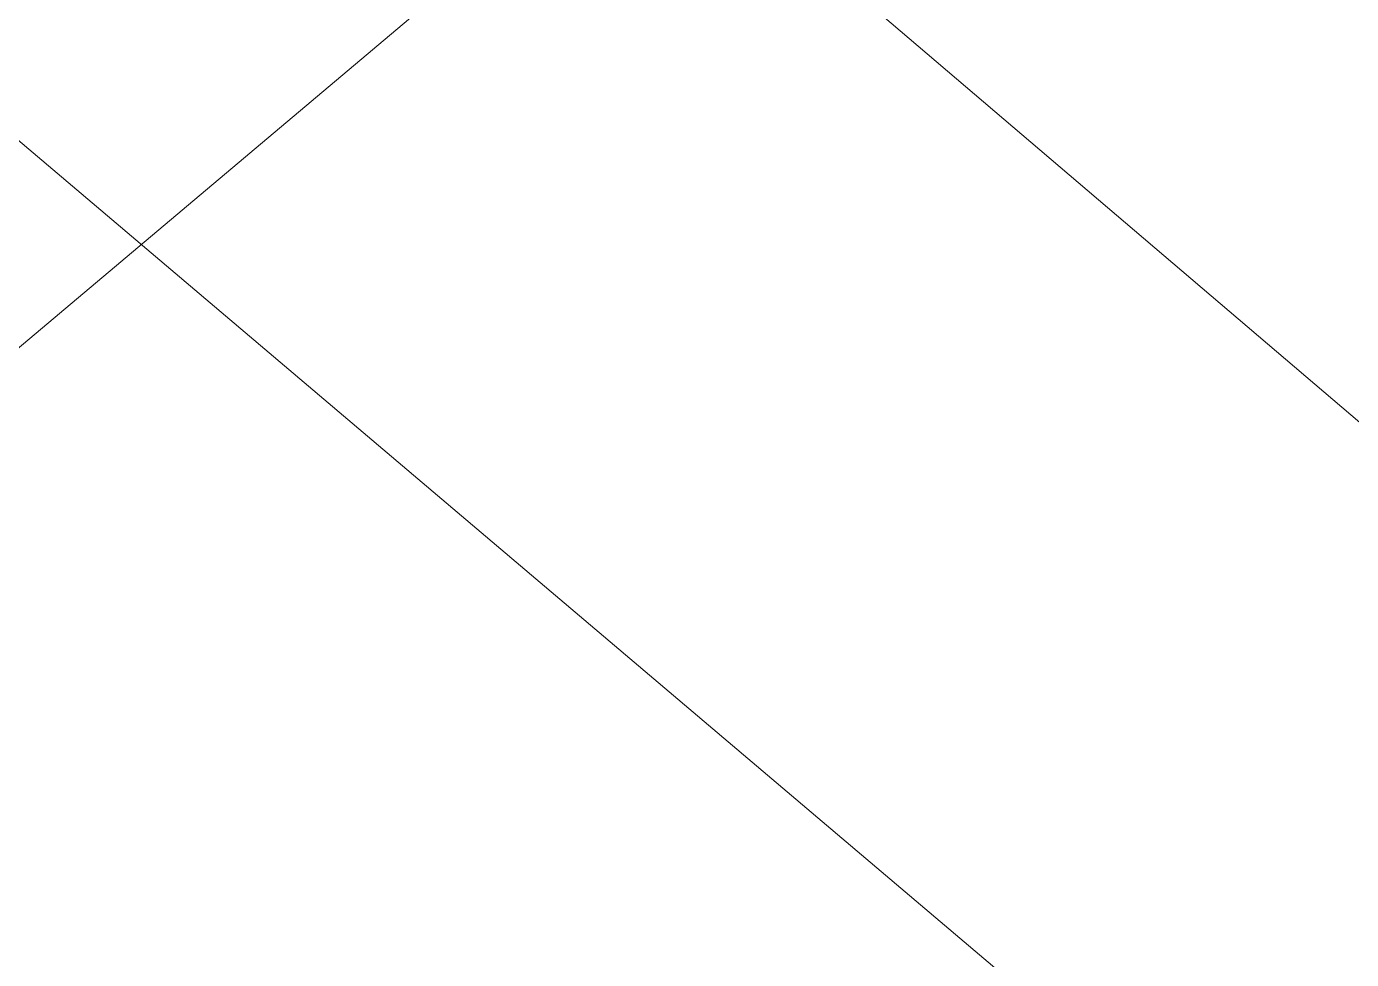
# Model space of a CAD drawing. Header units: metres. Extents: x -3 to 687, y -1 to 1371.
# Drawn here: x 364.05 to 375.03, y 109.99 to 117.71 of the extents above; entities that cross this region are included whole.
import ezdxf

# ---------------------------------------------------------------- set-up
doc = ezdxf.new("R2010")
doc.units = ezdxf.units.M
doc.header["$MEASUREMENT"] = 0
doc.layers.add('TPX_CONTOUR_LINES_5M', color=7, linetype='CONTINUOUS', lineweight=0, true_color=0x969696)
doc.layers.add('TPX_RAILWAYS_AXES', color=7, linetype='CONTINUOUS', lineweight=0, true_color=0x464646)

msp = doc.modelspace()

# ---------------------------------------------------------------- linework, layer by layer
at = {"layer": 'TPX_CONTOUR_LINES_5M', "elevation": 0.048}
msp.add_lwpolyline([(681.314, 615.429), (615.803, 592.068), (563.394, 534.793), (552.89, 500.574), (518.131, 470.236), (541.97, 409.561), (484.781, 434.686), (460.458, 409.561), (494.271, 348.885), (437.064, 318.547), (484.781, 227.228), (432.372, 284.428), (379.963, 257.768), (356.428, 227.534), (406.168, 143.9), (431.3, 136.52), (379.963, 128.502), (353.449, 106.182), (368.9, 75.845), (432.372, 24.949), (435.439, 0)], dxfattribs=at)
at = {"layer": 'TPX_RAILWAYS_AXES', "elevation": 0.033}
for points in [[(573.334, 0), (552.36, 9.291), (503.483, 30.742), (474.363, 44.999), (446.689, 60.217), (423.091, 76.25), (416.057, 81.46), (405.043, 88.981), (393.4, 98.836), (307.854, 171.728), (104.904, 351.094), (102.026, 353.472), (75.857, 376.757), (0, 443.235)], [(0, 438.682), (47.004, 395.667), (99.357, 350.649), (102.159, 348.349), (129.048, 325.29), (306.245, 165.669), (386.345, 97.829), (389.924, 94.735), (402.015, 84.699), (412.826, 77.036), (417.999, 73.372), (435.583, 61.199), (459.515, 47.07), (491.691, 31.022), (547.473, 5.791), (560.873, 0)]]:
    msp.add_lwpolyline(points, dxfattribs=at)

doc.saveas('drawing.dxf')
